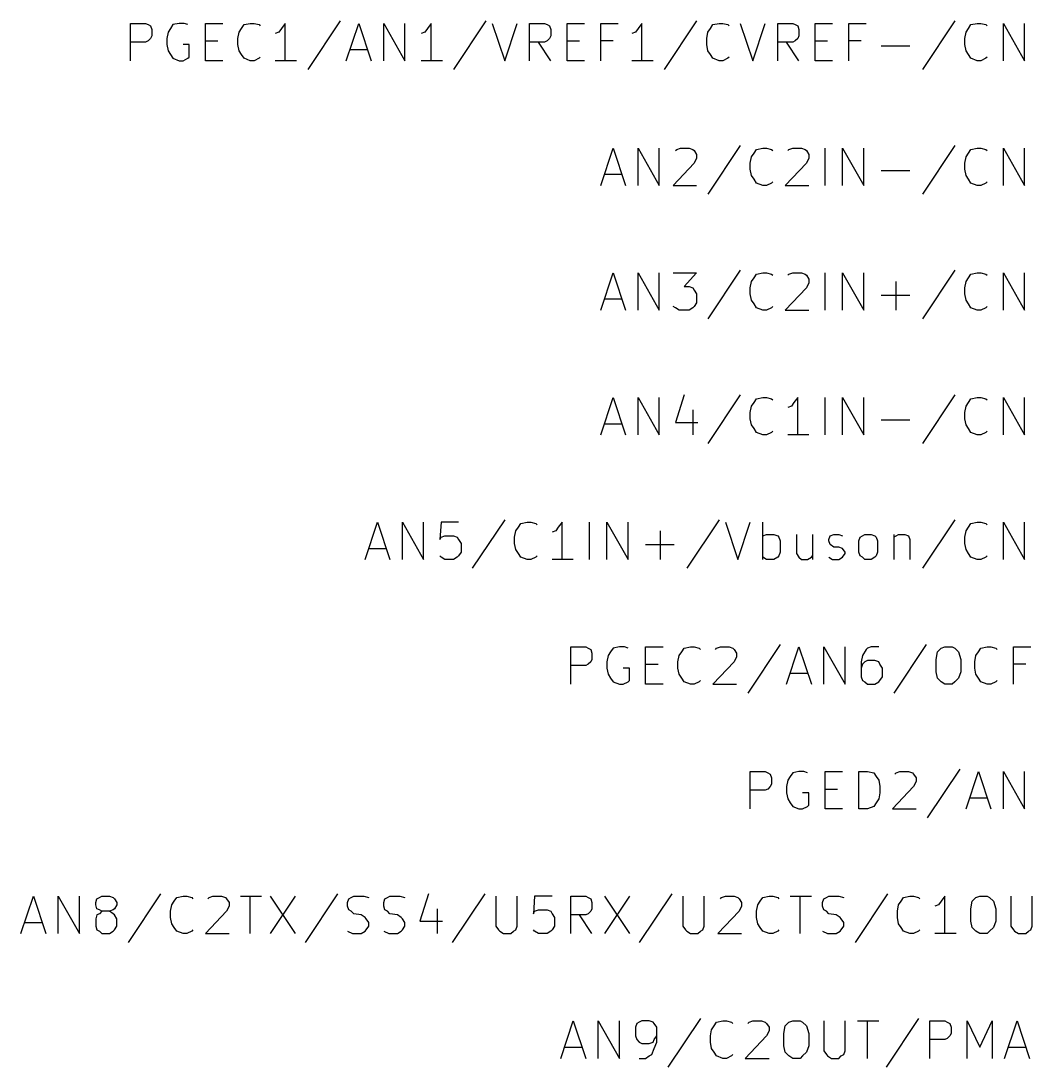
# Model space of a CAD drawing. Extents: x 10 to 287, y -200 to -10.
# Drawn here: x 140.94 to 161.54, y -74.83 to -53.52 of the extents above; entities that cross this region are included whole.
import ezdxf

# ---------------------------------------------------------------- set-up
doc = ezdxf.new("R2010")
doc.units = 0
doc.header["$MEASUREMENT"] = 0

msp = doc.modelspace()

# ---------------------------------------------------------------- linework, layer by layer
at = {"layer": 'Cyan 2'}
for p, q in [((143.18, -54.3306), (143.18, -53.5686)), ((143.18, -53.5686), (143.485, -53.5686)), ((143.485, -53.5686), (143.535, -53.594)), ((143.535, -53.594), (143.586, -53.6194)), ((143.586, -53.6194), (143.612, -53.6956)), ((143.612, -53.6956), (143.612, -53.8226)), ((143.993, -53.6702), (143.942, -53.7464)), ((144.043, -53.594), (143.993, -53.6702)), ((144.17, -53.5686), (144.043, -53.594)), ((144.272, -53.5686), (144.17, -53.5686)), ((144.348, -53.594), (144.272, -53.5686)), ((144.704, -54.3306), (144.704, -53.5686)), ((144.704, -53.5686), (145.059, -53.5686)), ((145.39, -53.7464), (145.44, -53.6702)), ((145.44, -53.6702), (145.491, -53.594)), ((145.491, -53.594), (145.618, -53.5686)), ((145.618, -53.5686), (145.694, -53.5686)), ((145.694, -53.5686), (145.796, -53.594)), ((145.796, -53.594), (145.821, -53.6194)), ((146.253, -53.6702), (146.202, -53.7464)), ((146.329, -53.5686), (146.253, -53.6702)), ((146.329, -54.3306), (146.329, -53.5686)), ((147.447, -53.5178), (146.787, -54.5084)), ((147.574, -54.3306), (147.828, -53.5686)), ((147.828, -53.5686), (148.082, -54.3306)), ((148.336, -54.3306), (148.336, -53.5686)), ((148.336, -53.5686), (148.768, -54.3306)), ((148.768, -54.3306), (148.768, -53.5686)), ((149.225, -53.6702), (149.174, -53.7464)), ((149.301, -53.5686), (149.225, -53.6702)), ((149.301, -54.3306), (149.301, -53.5686)), ((150.419, -53.5178), (149.758, -54.5084)), ((150.546, -53.5686), (150.8, -54.3306)), ((150.8, -54.3306), (151.054, -53.5686)), ((151.308, -54.3306), (151.308, -53.5686)), ((151.308, -53.5686), (151.613, -53.5686)), ((151.613, -53.5686), (151.663, -53.594)), ((151.663, -53.594), (151.714, -53.6194)), ((151.714, -53.6194), (151.74, -53.6956)), ((151.74, -53.6956), (151.74, -53.8226)), ((152.07, -54.3306), (152.07, -53.5686)), ((152.07, -53.5686), (152.425, -53.5686)), ((152.756, -54.3306), (152.756, -53.5686)), ((152.756, -53.5686), (153.111, -53.5686)), ((153.518, -53.6702), (153.467, -53.7464)), ((153.594, -53.5686), (153.518, -53.6702)), ((153.594, -54.3306), (153.594, -53.5686)), ((154.711, -53.5178), (154.051, -54.5084)), ((154.94, -53.7464), (154.991, -53.6702)), ((154.991, -53.6702), (155.042, -53.594)), ((155.042, -53.594), (155.169, -53.5686)), ((155.169, -53.5686), (155.245, -53.5686)), ((155.245, -53.5686), (155.346, -53.594)), ((155.346, -53.594), (155.372, -53.6194)), ((155.6, -53.5686), (155.854, -54.3306)), ((155.854, -54.3306), (156.108, -53.5686)), ((156.362, -54.3306), (156.362, -53.5686)), ((156.362, -53.5686), (156.667, -53.5686)), ((156.667, -53.5686), (156.718, -53.594)), ((156.718, -53.594), (156.769, -53.6194)), ((156.769, -53.6194), (156.794, -53.6956)), ((156.794, -53.6956), (156.794, -53.8226)), ((157.124, -54.3306), (157.124, -53.5686)), ((157.124, -53.5686), (157.48, -53.5686)), ((157.81, -54.3306), (157.81, -53.5686)), ((157.81, -53.5686), (158.166, -53.5686)), ((159.969, -53.5178), (159.309, -54.5084)), ((160.198, -53.7464), (160.249, -53.6702)), ((160.249, -53.6702), (160.299, -53.594)), ((160.299, -53.594), (160.426, -53.5686)), ((160.426, -53.5686), (160.503, -53.5686)), ((160.503, -53.5686), (160.604, -53.594)), ((160.604, -53.594), (160.63, -53.6194)), ((160.96, -54.3306), (160.96, -53.5686)), ((160.96, -53.5686), (161.392, -54.3306)), ((161.392, -54.3306), (161.392, -53.5686)), ((143.586, -53.8734), (143.535, -53.9242)), ((143.612, -53.8226), (143.586, -53.8734)), ((143.942, -53.7464), (143.916, -53.8734)), ((143.916, -53.8734), (143.916, -54.0004)), ((145.364, -53.8734), (145.39, -53.7464)), ((145.364, -54.0004), (145.364, -53.8734)), ((146.202, -53.7464), (146.126, -53.7718)), ((149.174, -53.7464), (149.098, -53.7718)), ((151.714, -53.8734), (151.663, -53.9242)), ((151.74, -53.8226), (151.714, -53.8734)), ((153.467, -53.7464), (153.391, -53.7718)), ((154.915, -53.8734), (154.94, -53.7464)), ((154.915, -54.0004), (154.915, -53.8734)), ((156.769, -53.8734), (156.718, -53.9242)), ((156.794, -53.8226), (156.769, -53.8734)), ((160.172, -53.8734), (160.198, -53.7464)), ((160.172, -54.0004), (160.172, -53.8734)), ((143.485, -53.9496), (143.18, -53.9496)), ((143.535, -53.9242), (143.485, -53.9496)), ((143.916, -54.0004), (143.942, -54.1274)), ((143.942, -54.1274), (143.993, -54.2036)), ((144.374, -54.0004), (144.247, -54.0004)), ((144.374, -54.2544), (144.374, -54.0004)), ((144.704, -53.9242), (144.958, -53.9242)), ((145.39, -54.1274), (145.364, -54.0004)), ((145.44, -54.2036), (145.39, -54.1274)), ((147.65, -54.102), (148.006, -54.102)), ((151.613, -53.9496), (151.308, -53.9496)), ((151.74, -54.3306), (151.486, -53.9496)), ((151.663, -53.9242), (151.613, -53.9496)), ((152.07, -53.9242), (152.324, -53.9242)), ((153.01, -53.9242), (152.756, -53.9242)), ((154.94, -54.1274), (154.915, -54.0004)), ((154.991, -54.2036), (154.94, -54.1274)), ((156.667, -53.9496), (156.362, -53.9496)), ((156.794, -54.3306), (156.54, -53.9496)), ((156.718, -53.9242), (156.667, -53.9496)), ((157.124, -53.9242), (157.378, -53.9242)), ((158.064, -53.9242), (157.81, -53.9242)), ((158.471, -54.0258), (159.055, -54.0258)), ((160.198, -54.1274), (160.172, -54.0004)), ((160.249, -54.2036), (160.198, -54.1274)), ((143.993, -54.2036), (144.043, -54.2798)), ((144.043, -54.2798), (144.17, -54.3306)), ((144.17, -54.3306), (144.247, -54.3306)), ((144.247, -54.3306), (144.348, -54.2798)), ((144.348, -54.2798), (144.374, -54.2544)), ((145.059, -54.3306), (144.704, -54.3306)), ((145.491, -54.2798), (145.44, -54.2036)), ((145.618, -54.3306), (145.491, -54.2798)), ((145.694, -54.3306), (145.618, -54.3306)), ((145.796, -54.2798), (145.694, -54.3306)), ((145.821, -54.2544), (145.796, -54.2798)), ((146.558, -54.3306), (146.126, -54.3306)), ((149.53, -54.3306), (149.098, -54.3306)), ((152.425, -54.3306), (152.07, -54.3306)), ((153.822, -54.3306), (153.391, -54.3306)), ((155.042, -54.2798), (154.991, -54.2036)), ((155.169, -54.3306), (155.042, -54.2798)), ((155.245, -54.3306), (155.169, -54.3306)), ((155.346, -54.2798), (155.245, -54.3306)), ((155.372, -54.2544), (155.346, -54.2798)), ((157.48, -54.3306), (157.124, -54.3306)), ((160.299, -54.2798), (160.249, -54.2036)), ((160.426, -54.3306), (160.299, -54.2798)), ((160.503, -54.3306), (160.426, -54.3306)), ((160.604, -54.2798), (160.503, -54.3306)), ((160.63, -54.2544), (160.604, -54.2798)), ((152.756, -56.8706), (153.01, -56.1086)), ((153.01, -56.1086), (153.264, -56.8706)), ((153.518, -56.8706), (153.518, -56.1086)), ((153.518, -56.1086), (153.949, -56.8706)), ((153.949, -56.8706), (153.949, -56.1086)), ((154.28, -56.1594), (154.305, -56.134)), ((154.305, -56.134), (154.381, -56.1086)), ((154.381, -56.1086), (154.559, -56.1086)), ((154.559, -56.1086), (154.635, -56.134)), ((154.635, -56.134), (154.661, -56.1594)), ((154.661, -56.1594), (154.711, -56.2356)), ((154.711, -56.2356), (154.711, -56.3118)), ((155.6, -56.0578), (154.94, -57.0484)), ((155.829, -56.2864), (155.88, -56.2102)), ((155.88, -56.2102), (155.931, -56.134)), ((155.931, -56.134), (156.058, -56.1086)), ((156.058, -56.1086), (156.134, -56.1086)), ((156.134, -56.1086), (156.235, -56.134)), ((156.235, -56.134), (156.261, -56.1594)), ((156.566, -56.1594), (156.591, -56.134)), ((156.591, -56.134), (156.667, -56.1086)), ((156.667, -56.1086), (156.845, -56.1086)), ((156.845, -56.1086), (156.921, -56.134)), ((156.921, -56.134), (156.947, -56.1594)), ((156.947, -56.1594), (156.997, -56.2356)), ((156.997, -56.2356), (156.997, -56.3118)), ((157.328, -56.8706), (157.328, -56.1086)), ((157.683, -56.8706), (157.683, -56.1086)), ((157.683, -56.1086), (158.115, -56.8706)), ((158.115, -56.8706), (158.115, -56.1086)), ((159.969, -56.0578), (159.309, -57.0484)), ((160.198, -56.2864), (160.249, -56.2102)), ((160.249, -56.2102), (160.299, -56.134)), ((160.299, -56.134), (160.426, -56.1086)), ((160.426, -56.1086), (160.503, -56.1086)), ((160.503, -56.1086), (160.604, -56.134)), ((160.604, -56.134), (160.63, -56.1594)), ((160.96, -56.8706), (160.96, -56.1086)), ((160.96, -56.1086), (161.392, -56.8706)), ((161.392, -56.8706), (161.392, -56.1086)), ((154.661, -56.4134), (154.229, -56.8706)), ((154.711, -56.3118), (154.661, -56.4134)), ((155.804, -56.4134), (155.829, -56.2864)), ((155.804, -56.5404), (155.804, -56.4134)), ((156.947, -56.4134), (156.515, -56.8706)), ((156.997, -56.3118), (156.947, -56.4134)), ((160.172, -56.4134), (160.198, -56.2864)), ((160.172, -56.5404), (160.172, -56.4134)), ((152.832, -56.642), (153.187, -56.642)), ((155.829, -56.6674), (155.804, -56.5404)), ((155.88, -56.7436), (155.829, -56.6674)), ((158.471, -56.5658), (159.055, -56.5658)), ((160.198, -56.6674), (160.172, -56.5404)), ((160.249, -56.7436), (160.198, -56.6674)), ((154.229, -56.8706), (154.711, -56.8706)), ((155.931, -56.8198), (155.88, -56.7436)), ((156.058, -56.8706), (155.931, -56.8198)), ((156.134, -56.8706), (156.058, -56.8706)), ((156.235, -56.8198), (156.134, -56.8706)), ((156.261, -56.7944), (156.235, -56.8198)), ((156.515, -56.8706), (156.997, -56.8706)), ((160.299, -56.8198), (160.249, -56.7436)), ((160.426, -56.8706), (160.299, -56.8198)), ((160.503, -56.8706), (160.426, -56.8706)), ((160.604, -56.8198), (160.503, -56.8706)), ((160.63, -56.7944), (160.604, -56.8198)), ((155.6, -58.5978), (154.94, -59.5884)), ((159.969, -58.5978), (159.309, -59.5884)), ((152.756, -59.4106), (153.01, -58.6486)), ((153.01, -58.6486), (153.264, -59.4106)), ((153.518, -59.4106), (153.518, -58.6486)), ((153.518, -58.6486), (153.949, -59.4106)), ((153.949, -59.4106), (153.949, -58.6486)), ((154.229, -58.6486), (154.711, -58.6486)), ((154.711, -58.6486), (154.457, -58.928)), ((155.829, -58.8264), (155.88, -58.7502)), ((155.88, -58.7502), (155.931, -58.674)), ((155.931, -58.674), (156.058, -58.6486)), ((156.058, -58.6486), (156.134, -58.6486)), ((156.134, -58.6486), (156.235, -58.674)), ((156.235, -58.674), (156.261, -58.6994)), ((156.566, -58.6994), (156.591, -58.674)), ((156.591, -58.674), (156.667, -58.6486)), ((156.667, -58.6486), (156.845, -58.6486)), ((156.845, -58.6486), (156.921, -58.674)), ((156.921, -58.674), (156.947, -58.6994)), ((156.947, -58.6994), (156.997, -58.7756)), ((156.997, -58.7756), (156.997, -58.8518)), ((157.328, -59.4106), (157.328, -58.6486)), ((157.683, -59.4106), (157.683, -58.6486)), ((157.683, -58.6486), (158.115, -59.4106)), ((158.115, -59.4106), (158.115, -58.6486)), ((160.198, -58.8264), (160.249, -58.7502)), ((160.249, -58.7502), (160.299, -58.674)), ((160.299, -58.674), (160.426, -58.6486)), ((160.426, -58.6486), (160.503, -58.6486)), ((160.503, -58.6486), (160.604, -58.674)), ((160.604, -58.674), (160.63, -58.6994)), ((160.96, -59.4106), (160.96, -58.6486)), ((160.96, -58.6486), (161.392, -59.4106)), ((161.392, -59.4106), (161.392, -58.6486)), ((154.457, -58.928), (154.559, -58.928)), ((154.559, -58.928), (154.635, -58.9534)), ((154.635, -58.9534), (154.661, -59.0042)), ((154.661, -59.0042), (154.711, -59.0804)), ((155.804, -58.9534), (155.829, -58.8264)), ((155.804, -59.0804), (155.804, -58.9534)), ((156.947, -58.9534), (156.515, -59.4106)), ((156.997, -58.8518), (156.947, -58.9534)), ((158.775, -59.4106), (158.775, -58.8264)), ((160.172, -58.9534), (160.198, -58.8264)), ((160.172, -59.0804), (160.172, -58.9534)), ((152.832, -59.182), (153.187, -59.182)), ((154.711, -59.0804), (154.711, -59.2582)), ((155.829, -59.2074), (155.804, -59.0804)), ((155.88, -59.2836), (155.829, -59.2074)), ((158.471, -59.1058), (159.055, -59.1058)), ((160.198, -59.2074), (160.172, -59.0804)), ((160.249, -59.2836), (160.198, -59.2074)), ((154.28, -59.3598), (154.229, -59.3344)), ((154.356, -59.4106), (154.28, -59.3598)), ((154.559, -59.4106), (154.356, -59.4106)), ((154.635, -59.3598), (154.559, -59.4106)), ((154.661, -59.3344), (154.635, -59.3598)), ((154.711, -59.2582), (154.661, -59.3344)), ((155.931, -59.3598), (155.88, -59.2836)), ((156.058, -59.4106), (155.931, -59.3598)), ((156.134, -59.4106), (156.058, -59.4106)), ((156.235, -59.3598), (156.134, -59.4106)), ((156.261, -59.3344), (156.235, -59.3598)), ((156.515, -59.4106), (156.997, -59.4106)), ((160.299, -59.3598), (160.249, -59.2836)), ((160.426, -59.4106), (160.299, -59.3598)), ((160.503, -59.4106), (160.426, -59.4106)), ((160.604, -59.3598), (160.503, -59.4106)), ((160.63, -59.3344), (160.604, -59.3598)), ((154.457, -61.1378), (154.28, -61.6966)), ((155.6, -61.1378), (154.94, -62.1284)), ((159.969, -61.1378), (159.309, -62.1284)), ((152.756, -61.9506), (153.01, -61.1886)), ((153.01, -61.1886), (153.264, -61.9506)), ((153.518, -61.9506), (153.518, -61.1886)), ((153.518, -61.1886), (153.949, -61.9506)), ((153.949, -61.9506), (153.949, -61.1886)), ((155.804, -61.4934), (155.829, -61.3664)), ((155.829, -61.3664), (155.88, -61.2902)), ((155.88, -61.2902), (155.931, -61.214)), ((155.931, -61.214), (156.058, -61.1886)), ((156.058, -61.1886), (156.134, -61.1886)), ((156.134, -61.1886), (156.235, -61.214)), ((156.235, -61.214), (156.261, -61.2394)), ((156.642, -61.3664), (156.566, -61.3918)), ((156.693, -61.2902), (156.642, -61.3664)), ((156.769, -61.1886), (156.693, -61.2902)), ((156.769, -61.9506), (156.769, -61.1886)), ((157.328, -61.9506), (157.328, -61.1886)), ((157.683, -61.9506), (157.683, -61.1886)), ((157.683, -61.1886), (158.115, -61.9506)), ((158.115, -61.9506), (158.115, -61.1886)), ((160.172, -61.4934), (160.198, -61.3664)), ((160.198, -61.3664), (160.249, -61.2902)), ((160.249, -61.2902), (160.299, -61.214)), ((160.299, -61.214), (160.426, -61.1886)), ((160.426, -61.1886), (160.503, -61.1886)), ((160.503, -61.1886), (160.604, -61.214)), ((160.604, -61.214), (160.63, -61.2394)), ((160.96, -61.9506), (160.96, -61.1886)), ((160.96, -61.1886), (161.392, -61.9506)), ((161.392, -61.9506), (161.392, -61.1886)), ((154.635, -61.4426), (154.635, -61.9506)), ((155.804, -61.6204), (155.804, -61.4934)), ((160.172, -61.6204), (160.172, -61.4934)), ((152.832, -61.722), (153.187, -61.722)), ((154.28, -61.6966), (154.737, -61.6966)), ((155.829, -61.7474), (155.804, -61.6204)), ((155.88, -61.8236), (155.829, -61.7474)), ((158.471, -61.6458), (159.055, -61.6458)), ((160.198, -61.7474), (160.172, -61.6204)), ((160.249, -61.8236), (160.198, -61.7474)), ((155.931, -61.8998), (155.88, -61.8236)), ((156.058, -61.9506), (155.931, -61.8998)), ((156.134, -61.9506), (156.058, -61.9506)), ((156.235, -61.8998), (156.134, -61.9506)), ((156.261, -61.8744), (156.235, -61.8998)), ((156.997, -61.9506), (156.566, -61.9506)), ((160.299, -61.8998), (160.249, -61.8236)), ((160.426, -61.9506), (160.299, -61.8998)), ((160.503, -61.9506), (160.426, -61.9506)), ((160.604, -61.8998), (160.503, -61.9506)), ((160.63, -61.8744), (160.604, -61.8998)), ((150.8, -63.6778), (150.139, -64.6684)), ((155.169, -63.6778), (154.508, -64.6684)), ((159.969, -63.6778), (159.309, -64.6684)), ((147.955, -64.4906), (148.209, -63.7286)), ((148.209, -63.7286), (148.463, -64.4906)), ((148.717, -64.4906), (148.717, -63.7286)), ((148.717, -63.7286), (149.149, -64.4906)), ((149.149, -64.4906), (149.149, -63.7286)), ((149.504, -63.7286), (149.479, -64.0842)), ((149.86, -63.7286), (149.504, -63.7286)), ((151.003, -64.0334), (151.028, -63.9064)), ((151.028, -63.9064), (151.079, -63.8302)), ((151.079, -63.8302), (151.13, -63.754)), ((151.13, -63.754), (151.257, -63.7286)), ((151.257, -63.7286), (151.333, -63.7286)), ((151.333, -63.7286), (151.435, -63.754)), ((151.435, -63.754), (151.46, -63.7794)), ((151.841, -63.9064), (151.765, -63.9318)), ((151.892, -63.8302), (151.841, -63.9064)), ((151.968, -63.7286), (151.892, -63.8302)), ((151.968, -64.4906), (151.968, -63.7286)), ((152.527, -64.4906), (152.527, -63.7286)), ((152.883, -64.4906), (152.883, -63.7286)), ((152.883, -63.7286), (153.314, -64.4906)), ((153.314, -64.4906), (153.314, -63.7286)), ((153.975, -64.4906), (153.975, -63.9064)), ((155.296, -63.7286), (155.55, -64.4906)), ((155.55, -64.4906), (155.804, -63.7286)), ((156.058, -64.4906), (156.058, -63.7286)), ((160.172, -64.0334), (160.198, -63.9064)), ((160.198, -63.9064), (160.249, -63.8302)), ((160.249, -63.8302), (160.299, -63.754)), ((160.299, -63.754), (160.426, -63.7286)), ((160.426, -63.7286), (160.503, -63.7286)), ((160.503, -63.7286), (160.604, -63.754)), ((160.604, -63.754), (160.63, -63.7794)), ((160.96, -64.4906), (160.96, -63.7286)), ((160.96, -63.7286), (161.392, -64.4906)), ((161.392, -64.4906), (161.392, -63.7286)), ((149.479, -64.0842), (149.504, -64.0334)), ((149.504, -64.0334), (149.581, -64.008)), ((149.581, -64.008), (149.758, -64.008)), ((149.758, -64.008), (149.835, -64.0334)), ((149.835, -64.0334), (149.86, -64.0842)), ((149.86, -64.0842), (149.911, -64.1604)), ((151.003, -64.1604), (151.003, -64.0334)), ((156.058, -64.008), (156.134, -63.9826)), ((156.134, -63.9826), (156.286, -63.9826)), ((156.286, -63.9826), (156.362, -64.008)), ((156.362, -64.008), (156.388, -64.0334)), ((156.388, -64.0334), (156.413, -64.1096)), ((156.413, -64.1096), (156.413, -64.3382)), ((156.743, -63.9826), (156.743, -64.3636)), ((157.074, -63.9826), (157.074, -64.4906)), ((157.404, -64.0842), (157.429, -64.008)), ((157.404, -64.1096), (157.404, -64.0842)), ((157.429, -64.1858), (157.404, -64.1096)), ((157.429, -64.008), (157.505, -63.9826)), ((157.505, -63.9826), (157.607, -63.9826)), ((157.607, -63.9826), (157.683, -64.008)), ((158.013, -64.1096), (158.039, -64.0334)), ((158.013, -64.3382), (158.013, -64.1096)), ((158.039, -64.0334), (158.09, -64.008)), ((158.09, -64.008), (158.14, -63.9826)), ((158.14, -63.9826), (158.267, -63.9826)), ((158.267, -63.9826), (158.344, -64.008)), ((158.344, -64.008), (158.369, -64.0334)), ((158.369, -64.0334), (158.394, -64.1096)), ((158.394, -64.1096), (158.394, -64.3382)), ((158.725, -63.9826), (158.725, -64.4906)), ((158.725, -64.0334), (158.775, -64.008)), ((158.775, -64.008), (158.826, -63.9826)), ((158.826, -63.9826), (158.953, -63.9826)), ((158.953, -63.9826), (159.029, -64.008)), ((159.029, -64.008), (159.055, -64.0842)), ((159.055, -64.0842), (159.055, -64.4906)), ((160.172, -64.1604), (160.172, -64.0334)), ((148.031, -64.262), (148.387, -64.262)), ((149.911, -64.3382), (149.86, -64.4144)), ((149.911, -64.1604), (149.911, -64.3382)), ((151.028, -64.2874), (151.003, -64.1604)), ((151.079, -64.3636), (151.028, -64.2874)), ((153.67, -64.1858), (154.254, -64.1858)), ((156.413, -64.3382), (156.388, -64.4144)), ((157.505, -64.2366), (157.429, -64.1858)), ((157.607, -64.2366), (157.505, -64.2366)), ((157.683, -64.262), (157.607, -64.2366)), ((157.734, -64.3382), (157.683, -64.262)), ((157.734, -64.3636), (157.734, -64.3382)), ((158.039, -64.4144), (158.013, -64.3382)), ((158.394, -64.3382), (158.369, -64.4144)), ((160.198, -64.2874), (160.172, -64.1604)), ((160.249, -64.3636), (160.198, -64.2874)), ((149.504, -64.4398), (149.479, -64.4144)), ((149.581, -64.4906), (149.504, -64.4398)), ((149.758, -64.4906), (149.581, -64.4906)), ((149.835, -64.4398), (149.758, -64.4906)), ((149.86, -64.4144), (149.835, -64.4398)), ((151.13, -64.4398), (151.079, -64.3636)), ((151.257, -64.4906), (151.13, -64.4398)), ((151.333, -64.4906), (151.257, -64.4906)), ((151.435, -64.4398), (151.333, -64.4906)), ((151.46, -64.4144), (151.435, -64.4398)), ((152.197, -64.4906), (151.765, -64.4906)), ((156.134, -64.4906), (156.058, -64.4398)), ((156.286, -64.4906), (156.134, -64.4906)), ((156.362, -64.4398), (156.286, -64.4906)), ((156.388, -64.4144), (156.362, -64.4398)), ((156.743, -64.3636), (156.794, -64.4398)), ((156.794, -64.4398), (156.845, -64.4906)), ((156.845, -64.4906), (156.972, -64.4906)), ((156.972, -64.4906), (157.048, -64.4398)), ((157.048, -64.4398), (157.074, -64.4144)), ((157.404, -64.4398), (157.48, -64.4906)), ((157.48, -64.4906), (157.607, -64.4906)), ((157.607, -64.4906), (157.683, -64.4398)), ((157.683, -64.4398), (157.734, -64.3636)), ((158.09, -64.4398), (158.039, -64.4144)), ((158.14, -64.4906), (158.09, -64.4398)), ((158.267, -64.4906), (158.14, -64.4906)), ((158.344, -64.4398), (158.267, -64.4906)), ((158.369, -64.4144), (158.344, -64.4398)), ((160.299, -64.4398), (160.249, -64.3636)), ((160.426, -64.4906), (160.299, -64.4398)), ((160.503, -64.4906), (160.426, -64.4906)), ((160.604, -64.4398), (160.503, -64.4906)), ((160.63, -64.4144), (160.604, -64.4398)), ((152.146, -67.0306), (152.146, -66.2686)), ((152.146, -66.2686), (152.451, -66.2686)), ((152.451, -66.2686), (152.502, -66.294)), ((153.137, -66.2686), (153.01, -66.294)), ((153.238, -66.2686), (153.137, -66.2686)), ((153.314, -66.294), (153.238, -66.2686)), ((153.67, -67.0306), (153.67, -66.2686)), ((153.67, -66.2686), (154.026, -66.2686)), ((154.457, -66.294), (154.584, -66.2686)), ((154.584, -66.2686), (154.661, -66.2686)), ((154.661, -66.2686), (154.762, -66.294)), ((155.118, -66.294), (155.194, -66.2686)), ((155.194, -66.2686), (155.372, -66.2686)), ((155.372, -66.2686), (155.448, -66.294)), ((156.413, -66.2178), (155.753, -67.2084)), ((156.54, -67.0306), (156.794, -66.2686)), ((156.794, -66.2686), (157.048, -67.0306)), ((157.302, -67.0306), (157.302, -66.2686)), ((157.302, -66.2686), (157.734, -67.0306)), ((157.734, -67.0306), (157.734, -66.2686)), ((158.267, -66.2686), (158.191, -66.294)), ((158.42, -66.2686), (158.267, -66.2686)), ((159.385, -66.2178), (158.725, -67.2084)), ((159.69, -66.294), (159.766, -66.2686)), ((159.766, -66.2686), (159.918, -66.2686)), ((159.918, -66.2686), (159.969, -66.294)), ((160.503, -66.294), (160.63, -66.2686)), ((160.63, -66.2686), (160.706, -66.2686)), ((160.706, -66.2686), (160.807, -66.294)), ((161.163, -67.0306), (161.163, -66.2686)), ((161.163, -66.2686), (161.519, -66.2686)), ((152.502, -66.294), (152.552, -66.3194)), ((152.552, -66.3194), (152.578, -66.3956)), ((152.578, -66.3956), (152.578, -66.5226)), ((152.908, -66.4464), (152.883, -66.5734)), ((152.959, -66.3702), (152.908, -66.4464)), ((153.01, -66.294), (152.959, -66.3702)), ((154.33, -66.5734), (154.356, -66.4464)), ((154.356, -66.4464), (154.407, -66.3702)), ((154.407, -66.3702), (154.457, -66.294)), ((154.762, -66.294), (154.788, -66.3194)), ((155.092, -66.3194), (155.118, -66.294)), ((155.448, -66.294), (155.473, -66.3194)), ((155.473, -66.3194), (155.524, -66.3956)), ((155.524, -66.4718), (155.473, -66.5734)), ((155.524, -66.3956), (155.524, -66.4718)), ((158.09, -66.4464), (158.064, -66.5734)), ((158.166, -66.3194), (158.09, -66.4464)), ((158.191, -66.294), (158.166, -66.3194)), ((159.588, -66.5226), (159.614, -66.3702)), ((159.614, -66.3702), (159.69, -66.294)), ((159.969, -66.294), (160.045, -66.3702)), ((160.045, -66.3702), (160.096, -66.5226)), ((160.376, -66.5734), (160.401, -66.4464)), ((160.401, -66.4464), (160.452, -66.3702)), ((160.452, -66.3702), (160.503, -66.294)), ((160.807, -66.294), (160.833, -66.3194)), ((152.451, -66.6496), (152.146, -66.6496)), ((152.502, -66.6242), (152.451, -66.6496)), ((152.552, -66.5734), (152.502, -66.6242)), ((152.578, -66.5226), (152.552, -66.5734)), ((152.883, -66.5734), (152.883, -66.7004)), ((152.883, -66.7004), (152.908, -66.8274)), ((153.34, -66.7004), (153.213, -66.7004)), ((153.34, -66.9544), (153.34, -66.7004)), ((153.67, -66.6242), (153.924, -66.6242)), ((154.33, -66.7004), (154.33, -66.5734)), ((154.356, -66.8274), (154.33, -66.7004)), ((155.473, -66.5734), (155.042, -67.0306)), ((158.064, -66.5734), (158.064, -66.8782)), ((158.09, -66.6242), (158.064, -66.7004)), ((158.14, -66.5734), (158.09, -66.6242)), ((158.191, -66.548), (158.14, -66.5734)), ((158.344, -66.548), (158.191, -66.548)), ((158.42, -66.5734), (158.344, -66.548)), ((158.445, -66.6242), (158.42, -66.5734)), ((158.496, -66.7004), (158.445, -66.6242)), ((158.496, -66.8782), (158.496, -66.7004)), ((159.588, -66.7766), (159.588, -66.5226)), ((160.096, -66.5226), (160.096, -66.7766)), ((160.376, -66.7004), (160.376, -66.5734)), ((160.401, -66.8274), (160.376, -66.7004)), ((161.417, -66.6242), (161.163, -66.6242)), ((152.908, -66.8274), (152.959, -66.9036)), ((152.959, -66.9036), (153.01, -66.9798)), ((154.407, -66.9036), (154.356, -66.8274)), ((154.457, -66.9798), (154.407, -66.9036)), ((156.616, -66.802), (156.972, -66.802)), ((158.064, -66.8782), (158.09, -66.9544)), ((158.445, -66.9544), (158.496, -66.8782)), ((159.614, -66.9036), (159.588, -66.7766)), ((159.69, -66.9798), (159.614, -66.9036)), ((160.045, -66.9036), (159.969, -66.9798)), ((160.096, -66.7766), (160.045, -66.9036)), ((160.452, -66.9036), (160.401, -66.8274)), ((160.503, -66.9798), (160.452, -66.9036)), ((153.01, -66.9798), (153.137, -67.0306)), ((153.137, -67.0306), (153.213, -67.0306)), ((153.213, -67.0306), (153.314, -66.9798)), ((153.314, -66.9798), (153.34, -66.9544)), ((154.026, -67.0306), (153.67, -67.0306)), ((154.584, -67.0306), (154.457, -66.9798)), ((154.661, -67.0306), (154.584, -67.0306)), ((154.762, -66.9798), (154.661, -67.0306)), ((154.788, -66.9544), (154.762, -66.9798)), ((155.042, -67.0306), (155.524, -67.0306)), ((158.09, -66.9544), (158.14, -66.9798)), ((158.14, -66.9798), (158.191, -67.0306)), ((158.191, -67.0306), (158.344, -67.0306)), ((158.344, -67.0306), (158.42, -66.9798)), ((158.42, -66.9798), (158.445, -66.9544)), ((159.766, -67.0306), (159.69, -66.9798)), ((159.918, -67.0306), (159.766, -67.0306)), ((159.969, -66.9798), (159.918, -67.0306)), ((160.63, -67.0306), (160.503, -66.9798)), ((160.706, -67.0306), (160.63, -67.0306)), ((160.807, -66.9798), (160.706, -67.0306)), ((160.833, -66.9544), (160.807, -66.9798)), ((155.804, -69.5706), (155.804, -68.8086)), ((155.804, -68.8086), (156.108, -68.8086)), ((156.108, -68.8086), (156.159, -68.834)), ((156.794, -68.8086), (156.667, -68.834)), ((156.896, -68.8086), (156.794, -68.8086)), ((156.972, -68.834), (156.896, -68.8086)), ((157.328, -69.5706), (157.328, -68.8086)), ((157.328, -68.8086), (157.683, -68.8086)), ((158.013, -69.5706), (158.013, -68.8086)), ((158.013, -68.8086), (158.191, -68.8086)), ((158.191, -68.8086), (158.318, -68.834)), ((158.775, -68.834), (158.852, -68.8086)), ((158.852, -68.8086), (159.029, -68.8086)), ((159.029, -68.8086), (159.106, -68.834)), ((160.071, -68.7578), (159.41, -69.7484)), ((160.198, -69.5706), (160.452, -68.8086)), ((160.452, -68.8086), (160.706, -69.5706)), ((160.96, -69.5706), (160.96, -68.8086)), ((160.96, -68.8086), (161.392, -69.5706)), ((161.392, -69.5706), (161.392, -68.8086)), ((156.159, -68.834), (156.21, -68.8594)), ((156.21, -68.8594), (156.235, -68.9356)), ((156.235, -68.9356), (156.235, -69.0626)), ((156.566, -68.9864), (156.54, -69.1134)), ((156.616, -68.9102), (156.566, -68.9864)), ((156.667, -68.834), (156.616, -68.9102)), ((158.318, -68.834), (158.369, -68.9102)), ((158.369, -68.9102), (158.42, -68.9864)), ((158.42, -68.9864), (158.445, -69.1134)), ((158.75, -68.8594), (158.775, -68.834)), ((159.106, -68.834), (159.131, -68.8594)), ((159.131, -68.8594), (159.182, -68.9356)), ((159.182, -69.0118), (159.131, -69.1134)), ((159.182, -68.9356), (159.182, -69.0118)), ((156.108, -69.1896), (155.804, -69.1896)), ((156.159, -69.1642), (156.108, -69.1896)), ((156.21, -69.1134), (156.159, -69.1642)), ((156.235, -69.0626), (156.21, -69.1134)), ((156.54, -69.1134), (156.54, -69.2404)), ((156.54, -69.2404), (156.566, -69.3674)), ((156.997, -69.2404), (156.87, -69.2404)), ((156.997, -69.4944), (156.997, -69.2404)), ((157.328, -69.1642), (157.582, -69.1642)), ((158.445, -69.2404), (158.42, -69.3674)), ((158.445, -69.1134), (158.445, -69.2404)), ((159.131, -69.1134), (158.699, -69.5706)), ((156.566, -69.3674), (156.616, -69.4436)), ((156.616, -69.4436), (156.667, -69.5198)), ((158.369, -69.4436), (158.318, -69.5198)), ((158.42, -69.3674), (158.369, -69.4436)), ((160.274, -69.342), (160.63, -69.342)), ((156.667, -69.5198), (156.794, -69.5706)), ((156.794, -69.5706), (156.87, -69.5706)), ((156.87, -69.5706), (156.972, -69.5198)), ((156.972, -69.5198), (156.997, -69.4944)), ((157.683, -69.5706), (157.328, -69.5706)), ((158.191, -69.5706), (158.013, -69.5706)), ((158.318, -69.5198), (158.191, -69.5706)), ((158.699, -69.5706), (159.182, -69.5706)), ((140.945, -72.1106), (141.199, -71.3486)), ((141.199, -71.3486), (141.453, -72.1106)), ((141.707, -72.1106), (141.707, -71.3486)), ((141.707, -71.3486), (142.138, -72.1106)), ((142.138, -72.1106), (142.138, -71.3486)), ((142.494, -71.3994), (142.545, -71.374)), ((142.545, -71.374), (142.596, -71.3486)), ((142.596, -71.3486), (142.748, -71.3486)), ((142.748, -71.3486), (142.824, -71.374)), ((142.824, -71.374), (142.85, -71.3994)), ((143.789, -71.2978), (143.129, -72.2884)), ((144.069, -71.4502), (144.12, -71.374)), ((144.12, -71.374), (144.247, -71.3486)), ((144.247, -71.3486), (144.323, -71.3486)), ((144.323, -71.3486), (144.424, -71.374)), ((144.424, -71.374), (144.45, -71.3994)), ((144.755, -71.3994), (144.78, -71.374)), ((144.78, -71.374), (144.856, -71.3486)), ((144.856, -71.3486), (145.034, -71.3486)), ((145.034, -71.3486), (145.11, -71.374)), ((145.11, -71.374), (145.136, -71.3994)), ((145.415, -71.3486), (145.847, -71.3486)), ((145.618, -72.1106), (145.618, -71.3486)), ((146.025, -71.3486), (146.533, -72.1106)), ((146.533, -71.3486), (146.025, -72.1106)), ((147.396, -71.2978), (146.736, -72.2884)), ((147.625, -71.3994), (147.676, -71.374)), ((147.676, -71.374), (147.726, -71.3486)), ((147.726, -71.3486), (147.93, -71.3486)), ((147.93, -71.3486), (148.031, -71.374)), ((148.361, -71.3994), (148.412, -71.374)), ((148.412, -71.374), (148.463, -71.3486)), ((148.463, -71.3486), (148.666, -71.3486)), ((148.666, -71.3486), (148.768, -71.374)), ((149.25, -71.2978), (149.073, -71.8566)), ((150.393, -71.2978), (149.733, -72.2884)), ((150.622, -71.3486), (150.622, -71.9582)), ((151.054, -71.9582), (151.054, -71.3486)), ((151.409, -71.3486), (151.384, -71.7042)), ((151.765, -71.3486), (151.409, -71.3486)), ((152.146, -72.1106), (152.146, -71.3486)), ((152.146, -71.3486), (152.451, -71.3486)), ((152.451, -71.3486), (152.502, -71.374)), ((152.502, -71.374), (152.552, -71.3994)), ((152.832, -71.3486), (153.34, -72.1106)), ((153.34, -71.3486), (152.832, -72.1106)), ((154.203, -71.2978), (153.543, -72.2884)), ((154.432, -71.3486), (154.432, -71.9582)), ((154.864, -71.9582), (154.864, -71.3486)), ((155.194, -71.3994), (155.219, -71.374)), ((155.219, -71.374), (155.296, -71.3486)), ((155.296, -71.3486), (155.473, -71.3486)), ((155.473, -71.3486), (155.55, -71.374)), ((155.55, -71.374), (155.575, -71.3994)), ((156.007, -71.4502), (156.058, -71.374)), ((156.058, -71.374), (156.185, -71.3486)), ((156.185, -71.3486), (156.261, -71.3486)), ((156.261, -71.3486), (156.362, -71.374)), ((156.362, -71.374), (156.388, -71.3994)), ((156.616, -71.3486), (157.048, -71.3486)), ((156.82, -72.1106), (156.82, -71.3486)), ((157.302, -71.3994), (157.353, -71.374)), ((157.353, -71.374), (157.404, -71.3486)), ((157.404, -71.3486), (157.607, -71.3486)), ((157.607, -71.3486), (157.709, -71.374)), ((158.598, -71.2978), (157.937, -72.2884)), ((158.877, -71.4502), (158.928, -71.374)), ((158.928, -71.374), (159.055, -71.3486)), ((159.055, -71.3486), (159.131, -71.3486)), ((159.131, -71.3486), (159.233, -71.374)), ((159.233, -71.374), (159.258, -71.3994)), ((159.766, -71.3486), (159.69, -71.4502)), ((159.766, -72.1106), (159.766, -71.3486)), ((160.325, -71.4502), (160.401, -71.374)), ((160.401, -71.374), (160.477, -71.3486)), ((160.477, -71.3486), (160.63, -71.3486)), ((160.63, -71.3486), (160.68, -71.374)), ((160.68, -71.374), (160.757, -71.4502)), ((161.112, -71.3486), (161.112, -71.9582)), ((161.544, -71.9582), (161.544, -71.3486)), ((142.469, -71.4756), (142.494, -71.3994)), ((142.469, -71.5264), (142.469, -71.4756)), ((142.494, -71.6026), (142.469, -71.5264)), ((142.545, -71.628), (142.494, -71.6026)), ((142.85, -71.6026), (142.824, -71.628)), ((142.85, -71.3994), (142.9, -71.4756)), ((142.9, -71.5264), (142.85, -71.6026)), ((142.9, -71.4756), (142.9, -71.5264)), ((143.993, -71.6534), (144.018, -71.5264)), ((144.018, -71.5264), (144.069, -71.4502)), ((145.136, -71.3994), (145.186, -71.4756)), ((145.186, -71.5518), (145.136, -71.6534)), ((145.186, -71.4756), (145.186, -71.5518)), ((147.599, -71.4756), (147.625, -71.3994)), ((147.599, -71.5518), (147.599, -71.4756)), ((147.625, -71.628), (147.599, -71.5518)), ((148.336, -71.4756), (148.361, -71.3994)), ((148.336, -71.5518), (148.336, -71.4756)), ((148.361, -71.628), (148.336, -71.5518)), ((149.428, -71.6026), (149.428, -72.1106)), ((152.552, -71.3994), (152.578, -71.4756)), ((152.578, -71.6026), (152.552, -71.6534)), ((152.578, -71.4756), (152.578, -71.6026)), ((155.575, -71.3994), (155.626, -71.4756)), ((155.626, -71.5518), (155.575, -71.6534)), ((155.626, -71.4756), (155.626, -71.5518)), ((155.931, -71.6534), (155.956, -71.5264)), ((155.956, -71.5264), (156.007, -71.4502)), ((157.277, -71.4756), (157.302, -71.3994)), ((157.277, -71.5518), (157.277, -71.4756)), ((157.302, -71.628), (157.277, -71.5518)), ((158.801, -71.6534), (158.826, -71.5264)), ((158.826, -71.5264), (158.877, -71.4502)), ((159.639, -71.5264), (159.563, -71.5518)), ((159.69, -71.4502), (159.639, -71.5264)), ((160.299, -71.6026), (160.325, -71.4502)), ((160.299, -71.8566), (160.299, -71.6026)), ((160.757, -71.4502), (160.807, -71.6026)), ((160.807, -71.6026), (160.807, -71.8566)), ((142.494, -71.7296), (142.469, -71.8058)), ((142.469, -71.8058), (142.469, -71.9582)), ((142.545, -71.7042), (142.494, -71.7296)), ((142.596, -71.6534), (142.545, -71.628)), ((142.596, -71.6534), (142.545, -71.7042)), ((142.748, -71.6534), (142.596, -71.6534)), ((142.824, -71.628), (142.748, -71.6534)), ((142.824, -71.7042), (142.748, -71.6534)), ((142.85, -71.7296), (142.824, -71.7042)), ((142.9, -71.8058), (142.85, -71.7296)), ((142.9, -71.9582), (142.9, -71.8058)), ((143.993, -71.7804), (143.993, -71.6534)), ((144.018, -71.9074), (143.993, -71.7804)), ((145.136, -71.6534), (144.704, -72.1106)), ((147.676, -71.6534), (147.625, -71.628)), ((147.726, -71.7042), (147.676, -71.6534)), ((147.879, -71.7296), (147.726, -71.7042)), ((147.955, -71.7804), (147.879, -71.7296)), ((147.98, -71.8058), (147.955, -71.7804)), ((148.031, -71.882), (147.98, -71.8058)), ((148.412, -71.6534), (148.361, -71.628)), ((148.463, -71.7042), (148.412, -71.6534)), ((148.615, -71.7296), (148.463, -71.7042)), ((148.692, -71.7804), (148.615, -71.7296)), ((148.717, -71.8058), (148.692, -71.7804)), ((148.768, -71.882), (148.717, -71.8058)), ((151.384, -71.7042), (151.409, -71.6534)), ((151.409, -71.6534), (151.486, -71.628)), ((151.486, -71.628), (151.663, -71.628)), ((151.663, -71.628), (151.74, -71.6534)), ((151.74, -71.6534), (151.765, -71.7042)), ((151.765, -71.7042), (151.816, -71.7804)), ((151.816, -71.7804), (151.816, -71.9582)), ((152.451, -71.7296), (152.146, -71.7296)), ((152.578, -72.1106), (152.324, -71.7296)), ((152.502, -71.7042), (152.451, -71.7296)), ((152.552, -71.6534), (152.502, -71.7042)), ((155.575, -71.6534), (155.143, -72.1106)), ((155.931, -71.7804), (155.931, -71.6534)), ((155.956, -71.9074), (155.931, -71.7804)), ((157.353, -71.6534), (157.302, -71.628)), ((157.404, -71.7042), (157.353, -71.6534)), ((157.556, -71.7296), (157.404, -71.7042)), ((157.632, -71.7804), (157.556, -71.7296)), ((157.658, -71.8058), (157.632, -71.7804)), ((157.709, -71.882), (157.658, -71.8058)), ((158.801, -71.7804), (158.801, -71.6534)), ((158.826, -71.9074), (158.801, -71.7804)), ((141.021, -71.882), (141.376, -71.882)), ((142.469, -71.9582), (142.494, -72.0344)), ((142.85, -72.0344), (142.9, -71.9582)), ((144.069, -71.9836), (144.018, -71.9074)), ((144.12, -72.0598), (144.069, -71.9836)), ((147.98, -72.0344), (148.031, -71.9582)), ((148.031, -71.9582), (148.031, -71.882)), ((148.717, -72.0344), (148.768, -71.9582)), ((148.768, -71.9582), (148.768, -71.882)), ((149.073, -71.8566), (149.53, -71.8566)), ((150.622, -71.9582), (150.673, -72.0344)), ((151.028, -72.0344), (151.054, -71.9582)), ((151.816, -71.9582), (151.765, -72.0344)), ((154.432, -71.9582), (154.483, -72.0344)), ((154.838, -72.0344), (154.864, -71.9582)), ((156.007, -71.9836), (155.956, -71.9074)), ((156.058, -72.0598), (156.007, -71.9836)), ((157.658, -72.0344), (157.709, -71.9582)), ((157.709, -71.9582), (157.709, -71.882)), ((158.877, -71.9836), (158.826, -71.9074)), ((158.928, -72.0598), (158.877, -71.9836)), ((160.325, -71.9836), (160.299, -71.8566)), ((160.401, -72.0598), (160.325, -71.9836)), ((160.757, -71.9836), (160.68, -72.0598)), ((160.807, -71.8566), (160.757, -71.9836)), ((161.112, -71.9582), (161.163, -72.0344)), ((161.519, -72.0344), (161.544, -71.9582)), ((142.494, -72.0344), (142.545, -72.0598)), ((142.545, -72.0598), (142.596, -72.1106)), ((142.596, -72.1106), (142.748, -72.1106)), ((142.748, -72.1106), (142.824, -72.0598)), ((142.824, -72.0598), (142.85, -72.0344)), ((144.247, -72.1106), (144.12, -72.0598)), ((144.323, -72.1106), (144.247, -72.1106)), ((144.424, -72.0598), (144.323, -72.1106)), ((144.45, -72.0344), (144.424, -72.0598)), ((144.704, -72.1106), (145.186, -72.1106)), ((147.599, -72.0598), (147.701, -72.1106)), ((147.701, -72.1106), (147.879, -72.1106)), ((147.879, -72.1106), (147.955, -72.0598)), ((147.955, -72.0598), (147.98, -72.0344)), ((148.336, -72.0598), (148.438, -72.1106)), ((148.438, -72.1106), (148.615, -72.1106)), ((148.615, -72.1106), (148.692, -72.0598)), ((148.692, -72.0598), (148.717, -72.0344)), ((150.673, -72.0344), (150.698, -72.0598)), ((150.698, -72.0598), (150.774, -72.1106)), ((150.774, -72.1106), (150.927, -72.1106)), ((150.927, -72.1106), (150.978, -72.0598)), ((150.978, -72.0598), (151.028, -72.0344)), ((151.409, -72.0598), (151.384, -72.0344)), ((151.486, -72.1106), (151.409, -72.0598)), ((151.663, -72.1106), (151.486, -72.1106)), ((151.74, -72.0598), (151.663, -72.1106)), ((151.765, -72.0344), (151.74, -72.0598)), ((154.483, -72.0344), (154.508, -72.0598)), ((154.508, -72.0598), (154.584, -72.1106)), ((154.584, -72.1106), (154.737, -72.1106)), ((154.737, -72.1106), (154.788, -72.0598)), ((154.788, -72.0598), (154.838, -72.0344)), ((155.143, -72.1106), (155.626, -72.1106)), ((156.185, -72.1106), (156.058, -72.0598)), ((156.261, -72.1106), (156.185, -72.1106)), ((156.362, -72.0598), (156.261, -72.1106)), ((156.388, -72.0344), (156.362, -72.0598)), ((157.277, -72.0598), (157.378, -72.1106)), ((157.378, -72.1106), (157.556, -72.1106)), ((157.556, -72.1106), (157.632, -72.0598)), ((157.632, -72.0598), (157.658, -72.0344)), ((159.055, -72.1106), (158.928, -72.0598)), ((159.131, -72.1106), (159.055, -72.1106)), ((159.233, -72.0598), (159.131, -72.1106)), ((159.258, -72.0344), (159.233, -72.0598)), ((159.995, -72.1106), (159.563, -72.1106)), ((160.477, -72.1106), (160.401, -72.0598)), ((160.63, -72.1106), (160.477, -72.1106)), ((160.68, -72.0598), (160.63, -72.1106)), ((161.163, -72.0344), (161.188, -72.0598)), ((161.188, -72.0598), (161.265, -72.1106)), ((161.265, -72.1106), (161.417, -72.1106)), ((161.417, -72.1106), (161.468, -72.0598)), ((161.468, -72.0598), (161.519, -72.0344)), ((151.943, -74.6506), (152.197, -73.8886)), ((152.197, -73.8886), (152.451, -74.6506)), ((152.705, -74.6506), (152.705, -73.8886)), ((152.705, -73.8886), (153.137, -74.6506)), ((153.137, -74.6506), (153.137, -73.8886)), ((153.492, -73.9394), (153.467, -74.0156)), ((153.543, -73.914), (153.492, -73.9394)), ((153.594, -73.8886), (153.543, -73.914)), ((153.746, -73.8886), (153.594, -73.8886)), ((153.822, -73.914), (153.746, -73.8886)), ((153.848, -73.9394), (153.822, -73.914)), ((153.899, -74.0156), (153.848, -73.9394)), ((154.788, -73.8378), (154.127, -74.8284)), ((155.067, -73.9902), (155.118, -73.914)), ((155.118, -73.914), (155.245, -73.8886)), ((155.245, -73.8886), (155.321, -73.8886)), ((155.321, -73.8886), (155.423, -73.914)), ((155.423, -73.914), (155.448, -73.9394)), ((155.753, -73.9394), (155.778, -73.914)), ((155.778, -73.914), (155.854, -73.8886)), ((155.854, -73.8886), (156.032, -73.8886)), ((156.032, -73.8886), (156.108, -73.914)), ((156.108, -73.914), (156.134, -73.9394)), ((156.134, -73.9394), (156.185, -74.0156)), ((156.515, -73.9902), (156.591, -73.914)), ((156.591, -73.914), (156.667, -73.8886)), ((156.667, -73.8886), (156.82, -73.8886)), ((156.82, -73.8886), (156.87, -73.914)), ((156.87, -73.914), (156.947, -73.9902)), ((157.302, -73.8886), (157.302, -74.4982)), ((157.734, -74.4982), (157.734, -73.8886)), ((157.988, -73.8886), (158.42, -73.8886)), ((158.191, -74.6506), (158.191, -73.8886)), ((159.233, -73.8378), (158.572, -74.8284)), ((159.461, -74.6506), (159.461, -73.8886)), ((159.461, -73.8886), (159.766, -73.8886)), ((159.766, -73.8886), (159.817, -73.914)), ((159.817, -73.914), (159.868, -73.9394)), ((159.868, -73.9394), (159.893, -74.0156)), ((160.223, -74.6506), (160.223, -73.8886)), ((160.223, -73.8886), (160.477, -74.422)), ((160.477, -74.422), (160.731, -73.8886)), ((160.731, -73.8886), (160.731, -74.6506)), ((160.985, -74.6506), (161.239, -73.8886)), ((161.239, -73.8886), (161.493, -74.6506)), ((153.467, -74.0156), (153.467, -74.1934)), ((153.899, -74.3204), (153.899, -74.0156)), ((154.991, -74.1934), (155.016, -74.0664)), ((155.016, -74.0664), (155.067, -73.9902)), ((156.185, -74.0918), (156.134, -74.1934)), ((156.185, -74.0156), (156.185, -74.0918)), ((156.489, -74.1426), (156.515, -73.9902)), ((156.489, -74.3966), (156.489, -74.1426)), ((156.947, -73.9902), (156.997, -74.1426)), ((156.997, -74.1426), (156.997, -74.3966)), ((159.893, -74.1426), (159.868, -74.1934)), ((159.893, -74.0156), (159.893, -74.1426)), ((153.467, -74.1934), (153.492, -74.2696)), ((153.492, -74.2696), (153.543, -74.3204)), ((153.543, -74.3204), (153.594, -74.3458)), ((153.594, -74.3458), (153.746, -74.3458)), ((153.746, -74.3458), (153.822, -74.3204)), ((153.822, -74.3204), (153.848, -74.2696)), ((153.848, -74.2696), (153.899, -74.1934)), ((153.848, -74.4474), (153.899, -74.3204)), ((154.991, -74.3204), (154.991, -74.1934)), ((155.016, -74.4474), (154.991, -74.3204)), ((156.134, -74.1934), (155.702, -74.6506)), ((159.766, -74.2696), (159.461, -74.2696)), ((159.817, -74.2442), (159.766, -74.2696)), ((159.868, -74.1934), (159.817, -74.2442)), ((152.019, -74.422), (152.375, -74.422)), ((153.746, -74.5998), (153.797, -74.5744)), ((153.797, -74.5744), (153.848, -74.4474)), ((155.067, -74.5236), (155.016, -74.4474)), ((155.118, -74.5998), (155.067, -74.5236)), ((155.448, -74.5744), (155.423, -74.5998)), ((156.515, -74.5236), (156.489, -74.3966)), ((156.591, -74.5998), (156.515, -74.5236)), ((156.947, -74.5236), (156.87, -74.5998)), ((156.997, -74.3966), (156.947, -74.5236)), ((157.302, -74.4982), (157.353, -74.5744)), ((157.353, -74.5744), (157.378, -74.5998)), ((157.658, -74.5998), (157.709, -74.5744)), ((157.709, -74.5744), (157.734, -74.4982)), ((161.061, -74.422), (161.417, -74.422)), ((153.543, -74.6506), (153.67, -74.6506)), ((153.67, -74.6506), (153.746, -74.5998)), ((155.245, -74.6506), (155.118, -74.5998)), ((155.321, -74.6506), (155.245, -74.6506)), ((155.423, -74.5998), (155.321, -74.6506)), ((155.702, -74.6506), (156.185, -74.6506)), ((156.667, -74.6506), (156.591, -74.5998)), ((156.82, -74.6506), (156.667, -74.6506)), ((156.87, -74.5998), (156.82, -74.6506)), ((157.378, -74.5998), (157.455, -74.6506)), ((157.455, -74.6506), (157.607, -74.6506)), ((157.607, -74.6506), (157.658, -74.5998))]:
    msp.add_line(p, q, dxfattribs=at)

doc.saveas('drawing.dxf')
